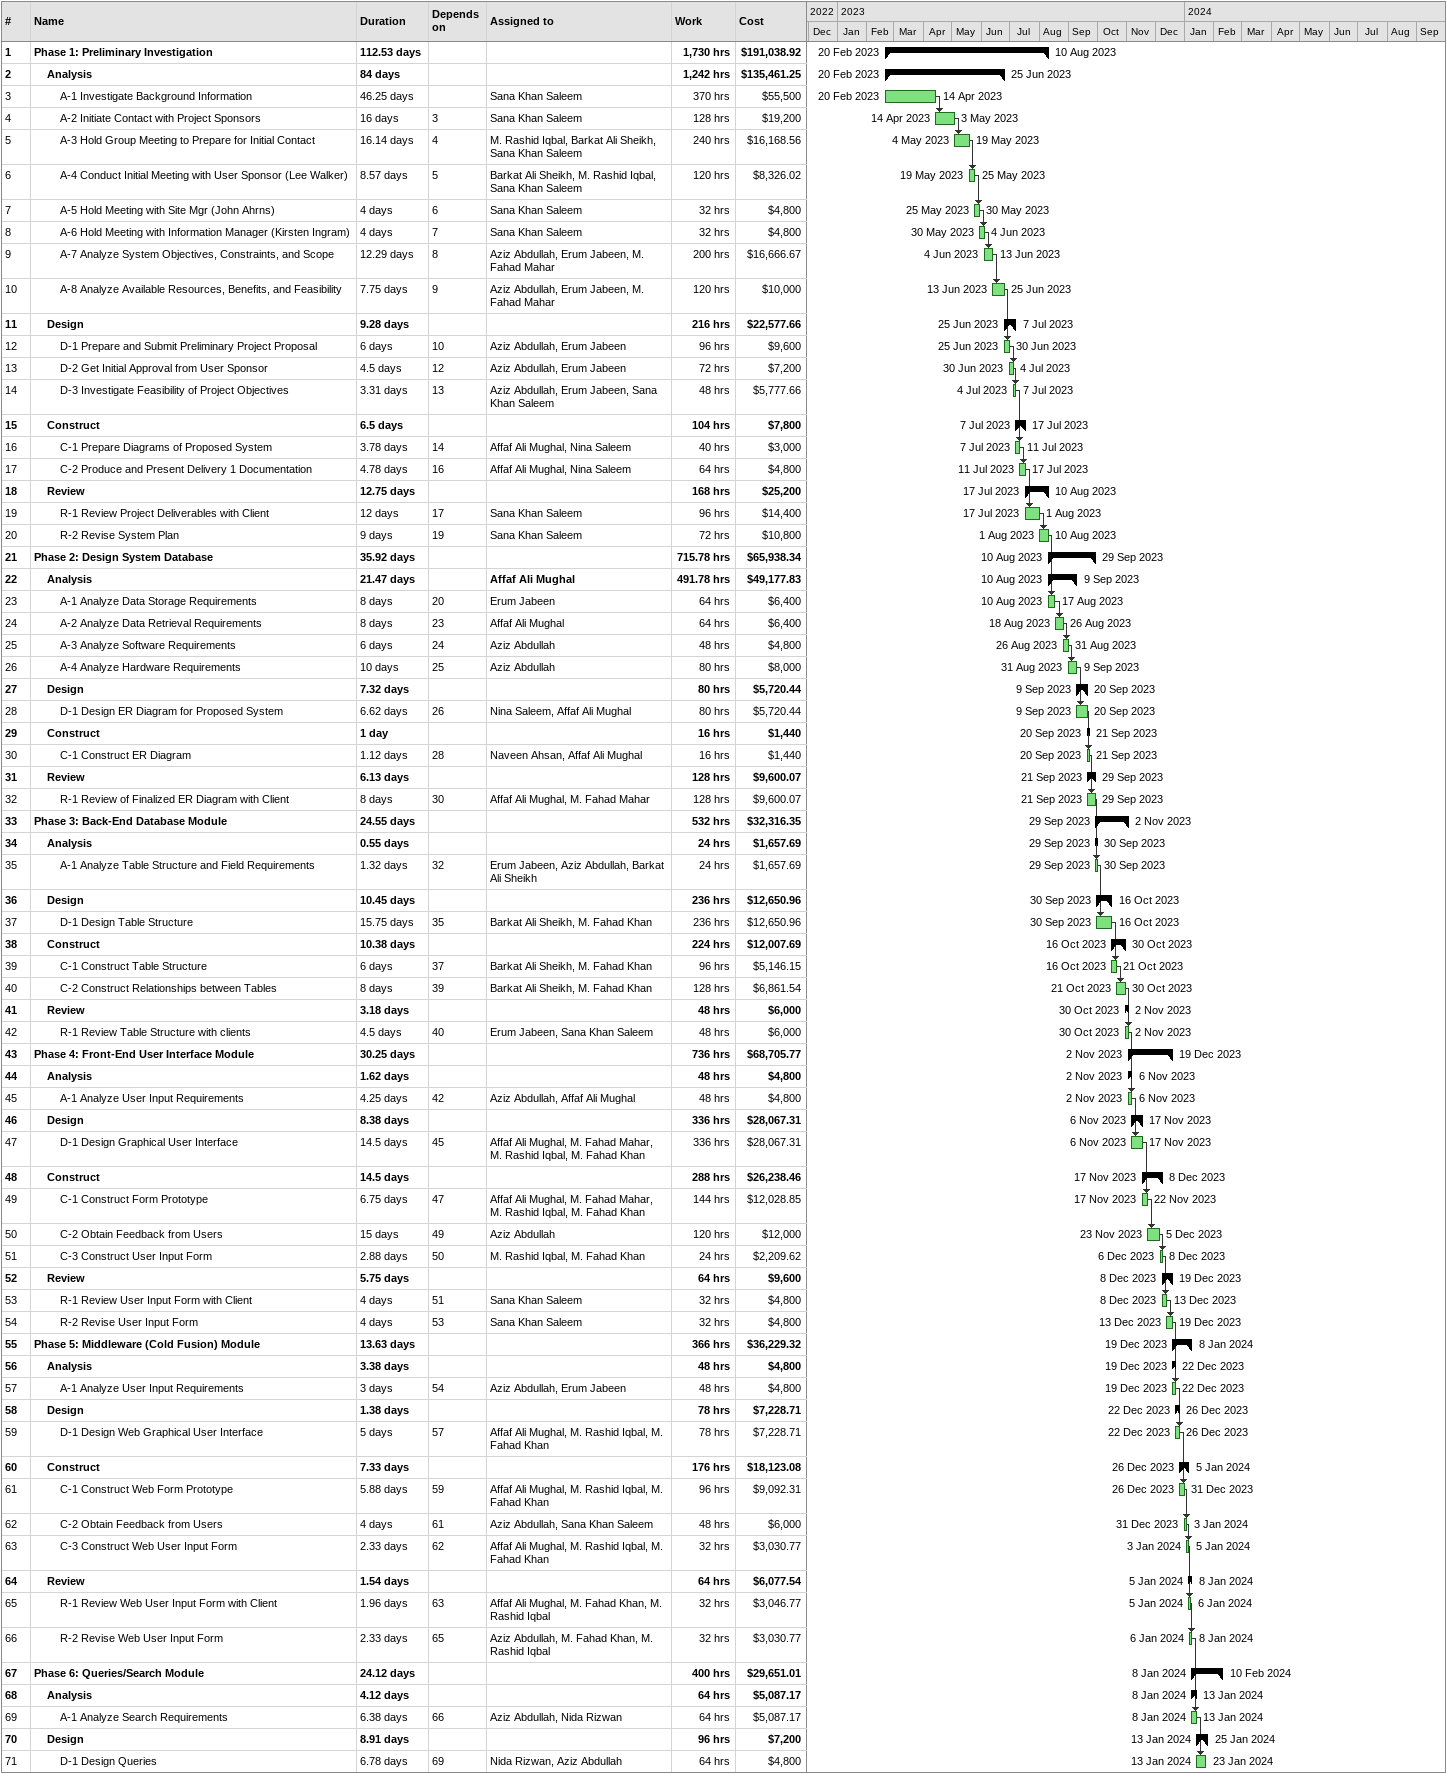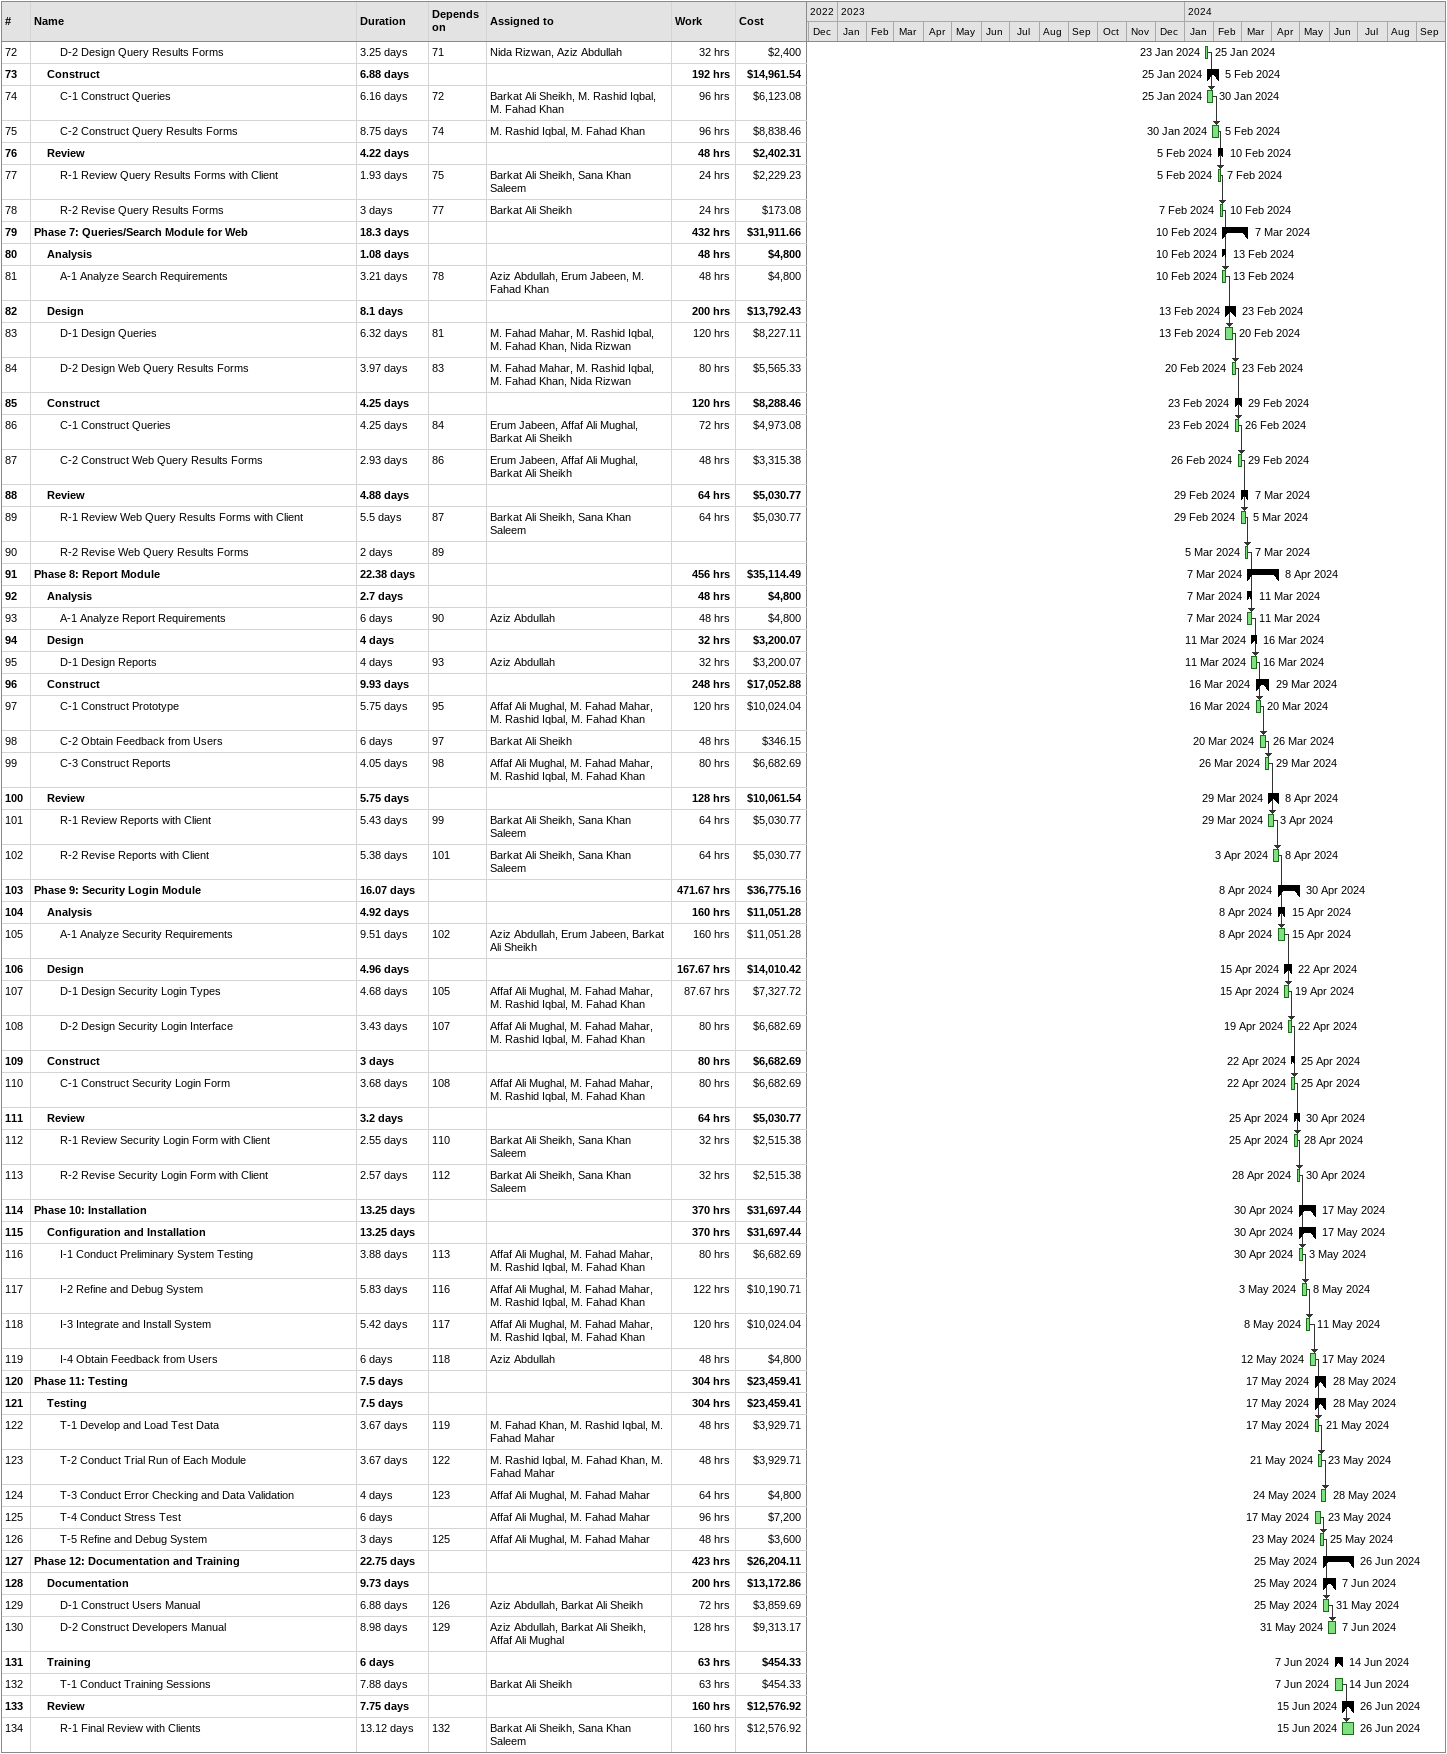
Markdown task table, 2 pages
| ID | Level | Task | Duration | Start | Finish | Predecessors | Resources | Work (h) | Cost ($) |
|---|---|---|---|---|---|---|---|---|---|
| 1 | 1 | **Phase 1: Preliminary Investigation** | 112.53d | 2023-02-20 | 2023-08-10 |  |  | 1730 | 191038.92 |
| 2 | 2 | **Analysis** | 84d | 2023-02-20 | 2023-06-25 |  |  | 1242 | 135461.25 |
| 3 | 3 | A-1 Investigate Background Information | 46.25d | 2023-02-20 | 2023-04-14 |  | Sana Khan Saleem | 370 | 55500 |
| 4 | 3 | A-2 Initiate Contact with Project Sponsors | 16d | 2023-04-14 | 2023-05-03 | 3 | Sana Khan Saleem | 128 | 19200 |
| 5 | 3 | A-3 Hold Group Meeting to Prepare for Initial Contact | 16.14d | 2023-05-04 | 2023-05-19 | 4 | M. Rashid Iqbal, Barkat Ali Sheikh, Sana Khan Saleem | 240 | 16168.56 |
| 6 | 3 | A-4 Conduct Initial Meeting with User Sponsor (Lee Walker) | 8.57d | 2023-05-19 | 2023-05-25 | 5 | Barkat Ali Sheikh, M. Rashid Iqbal, Sana Khan Saleem | 120 | 8326.02 |
| 7 | 3 | A-5 Hold Meeting with Site Mgr (John Ahrns) | 4d | 2023-05-25 | 2023-05-30 | 6 | Sana Khan Saleem | 32 | 4800 |
| 8 | 3 | A-6 Hold Meeting with Information Manager (Kirsten Ingram) | 4d | 2023-05-30 | 2023-06-04 | 7 | Sana Khan Saleem | 32 | 4800 |
| 9 | 3 | A-7 Analyze System Objectives, Constraints, and Scope | 12.29d | 2023-06-04 | 2023-06-13 | 8 | Aziz Abdullah, Erum Jabeen, M. Fahad Mahar | 200 | 16666.67 |
| 10 | 3 | A-8 Analyze Available Resources, Benefits, and Feasibility | 7.75d | 2023-06-13 | 2023-06-25 | 9 | Aziz Abdullah, Erum Jabeen, M. Fahad Mahar | 120 | 10000 |
| 11 | 2 | **Design** | 9.28d | 2023-06-25 | 2023-07-07 |  |  | 216 | 22577.66 |
| 12 | 3 | D-1 Prepare and Submit Preliminary Project Proposal | 6d | 2023-06-25 | 2023-06-30 | 10 | Aziz Abdullah, Erum Jabeen | 96 | 9600 |
| 13 | 3 | D-2 Get Initial Approval from User Sponsor | 4.5d | 2023-06-30 | 2023-07-04 | 12 | Aziz Abdullah, Erum Jabeen | 72 | 7200 |
| 14 | 3 | D-3 Investigate Feasibility of Project Objectives | 3.31d | 2023-07-04 | 2023-07-07 | 13 | Aziz Abdullah, Erum Jabeen, Sana Khan Saleem | 48 | 5777.66 |
| 15 | 2 | **Construct** | 6.5d | 2023-07-07 | 2023-07-17 |  |  | 104 | 7800 |
| 16 | 3 | C-1 Prepare Diagrams of Proposed System | 3.78d | 2023-07-07 | 2023-07-11 | 14 | Affaf Ali Mughal, Nina Saleem | 40 | 3000 |
| 17 | 3 | C-2 Produce and Present Delivery 1 Documentation | 4.78d | 2023-07-11 | 2023-07-17 | 16 | Affaf Ali Mughal, Nina Saleem | 64 | 4800 |
| 18 | 2 | **Review** | 12.75d | 2023-07-17 | 2023-08-10 |  |  | 168 | 25200 |
| 19 | 3 | R-1 Review Project Deliverables with Client | 12d | 2023-07-17 | 2023-08-01 | 17 | Sana Khan Saleem | 96 | 14400 |
| 20 | 3 | R-2 Revise System Plan | 9d | 2023-08-01 | 2023-08-10 | 19 | Sana Khan Saleem | 72 | 10800 |
| 21 | 1 | **Phase 2: Design System Database** | 35.92d | 2023-08-10 | 2023-09-29 |  |  | 715.78 | 65938.34 |
| 22 | 2 | **Analysis** | 21.47d | 2023-08-10 | 2023-09-09 |  | Affaf Ali Mughal | 491.78 | 49177.83 |
| 23 | 3 | A-1 Analyze Data Storage Requirements | 8d | 2023-08-10 | 2023-08-17 | 20 | Erum Jabeen | 64 | 6400 |
| 24 | 3 | A-2 Analyze Data Retrieval Requirements | 8d | 2023-08-18 | 2023-08-26 | 23 | Affaf Ali Mughal | 64 | 6400 |
| 25 | 3 | A-3 Analyze Software Requirements | 6d | 2023-08-26 | 2023-08-31 | 24 | Aziz Abdullah | 48 | 4800 |
| 26 | 3 | A-4 Analyze Hardware Requirements | 10d | 2023-08-31 | 2023-09-09 | 25 | Aziz Abdullah | 80 | 8000 |
| 27 | 2 | **Design** | 7.32d | 2023-09-09 | 2023-09-20 |  |  | 80 | 5720.44 |
| 28 | 3 | D-1 Design ER Diagram for Proposed System | 6.62d | 2023-09-09 | 2023-09-20 | 26 | Nina Saleem, Affaf Ali Mughal | 80 | 5720.44 |
| 29 | 2 | **Construct** | 1d | 2023-09-20 | 2023-09-21 |  |  | 16 | 1440 |
| 30 | 3 | C-1 Construct ER Diagram | 1.12d | 2023-09-20 | 2023-09-21 | 28 | Naveen Ahsan, Affaf Ali Mughal | 16 | 1440 |
| 31 | 2 | **Review** | 6.13d | 2023-09-21 | 2023-09-29 |  |  | 128 | 9600.07 |
| 32 | 3 | R-1 Review of Finalized ER Diagram with Client | 8d | 2023-09-21 | 2023-09-29 | 30 | Affaf Ali Mughal, M. Fahad Mahar | 128 | 9600.07 |
| 33 | 1 | **Phase 3: Back-End Database Module** | 24.55d | 2023-09-29 | 2023-11-02 |  |  | 532 | 32316.35 |
| 34 | 2 | **Analysis** | 0.55d | 2023-09-29 | 2023-09-30 |  |  | 24 | 1657.69 |
| 35 | 3 | A-1 Analyze Table Structure and Field Requirements | 1.32d | 2023-09-29 | 2023-09-30 | 32 | Erum Jabeen, Aziz Abdullah, Barkat Ali Sheikh | 24 | 1657.69 |
| 36 | 2 | **Design** | 10.45d | 2023-09-30 | 2023-10-16 |  |  | 236 | 12650.96 |
| 37 | 3 | D-1 Design Table Structure | 15.75d | 2023-09-30 | 2023-10-16 | 35 | Barkat Ali Sheikh, M. Fahad Khan | 236 | 12650.96 |
| 38 | 2 | **Construct** | 10.38d | 2023-10-16 | 2023-10-30 |  |  | 224 | 12007.69 |
| 39 | 3 | C-1 Construct Table Structure | 6d | 2023-10-16 | 2023-10-21 | 37 | Barkat Ali Sheikh, M. Fahad Khan | 96 | 5146.15 |
| 40 | 3 | C-2 Construct Relationships between Tables | 8d | 2023-10-21 | 2023-10-30 | 39 | Barkat Ali Sheikh, M. Fahad Khan | 128 | 6861.54 |
| 41 | 2 | **Review** | 3.18d | 2023-10-30 | 2023-11-02 |  |  | 48 | 6000 |
| 42 | 3 | R-1 Review Table Structure with clients | 4.5d | 2023-10-30 | 2023-11-02 | 40 | Erum Jabeen, Sana Khan Saleem | 48 | 6000 |
| 43 | 1 | **Phase 4: Front-End User Interface Module** | 30.25d | 2023-11-02 | 2023-12-19 |  |  | 736 | 68705.77 |
| 44 | 2 | **Analysis** | 1.62d | 2023-11-02 | 2023-11-06 |  |  | 48 | 4800 |
| 45 | 3 | A-1 Analyze User Input Requirements | 4.25d | 2023-11-02 | 2023-11-06 | 42 | Aziz Abdullah, Affaf Ali Mughal | 48 | 4800 |
| 46 | 2 | **Design** | 8.38d | 2023-11-06 | 2023-11-17 |  |  | 336 | 28067.31 |
| 47 | 3 | D-1 Design Graphical User Interface | 14.5d | 2023-11-06 | 2023-11-17 | 45 | Affaf Ali Mughal, M. Fahad Mahar, M. Rashid Iqbal, M. Fahad Khan | 336 | 28067.31 |
| 48 | 2 | **Construct** | 14.5d | 2023-11-17 | 2023-12-08 |  |  | 288 | 26238.46 |
| 49 | 3 | C-1 Construct Form Prototype | 6.75d | 2023-11-17 | 2023-11-22 | 47 | Affaf Ali Mughal, M. Fahad Mahar, M. Rashid Iqbal, M. Fahad Khan | 144 | 12028.85 |
| 50 | 3 | C-2 Obtain Feedback from Users | 15d | 2023-11-23 | 2023-12-05 | 49 | Aziz Abdullah | 120 | 12000 |
| 51 | 3 | C-3 Construct User Input Form | 2.88d | 2023-12-06 | 2023-12-08 | 50 | M. Rashid Iqbal, M. Fahad Khan | 24 | 2209.62 |
| 52 | 2 | **Review** | 5.75d | 2023-12-08 | 2023-12-19 |  |  | 64 | 9600 |
| 53 | 3 | R-1 Review User Input Form with Client | 4d | 2023-12-08 | 2023-12-13 | 51 | Sana Khan Saleem | 32 | 4800 |
| 54 | 3 | R-2 Revise User Input Form | 4d | 2023-12-13 | 2023-12-19 | 53 | Sana Khan Saleem | 32 | 4800 |
| 55 | 1 | **Phase 5: Middleware (Cold Fusion) Module** | 13.63d | 2023-12-19 | 2024-01-08 |  |  | 366 | 36229.32 |
| 56 | 2 | **Analysis** | 3.38d | 2023-12-19 | 2023-12-22 |  |  | 48 | 4800 |
| 57 | 3 | A-1 Analyze User Input Requirements | 3d | 2023-12-19 | 2023-12-22 | 54 | Aziz Abdullah, Erum Jabeen | 48 | 4800 |
| 58 | 2 | **Design** | 1.38d | 2023-12-22 | 2023-12-26 |  |  | 78 | 7228.71 |
| 59 | 3 | D-1 Design Web Graphical User Interface | 5d | 2023-12-22 | 2023-12-26 | 57 | Affaf Ali Mughal, M. Rashid Iqbal, M. Fahad Khan | 78 | 7228.71 |
| 60 | 2 | **Construct** | 7.33d | 2023-12-26 | 2024-01-05 |  |  | 176 | 18123.08 |
| 61 | 3 | C-1 Construct Web Form Prototype | 5.88d | 2023-12-26 | 2023-12-31 | 59 | Affaf Ali Mughal, M. Rashid Iqbal, M. Fahad Khan | 96 | 9092.31 |
| 62 | 3 | C-2 Obtain Feedback from Users | 4d | 2023-12-31 | 2024-01-03 | 61 | Aziz Abdullah, Sana Khan Saleem | 48 | 6000 |
| 63 | 3 | C-3 Construct Web User Input Form | 2.33d | 2024-01-03 | 2024-01-05 | 62 | Affaf Ali Mughal, M. Rashid Iqbal, M. Fahad Khan | 32 | 3030.77 |
| 64 | 2 | **Review** | 1.54d | 2024-01-05 | 2024-01-08 |  |  | 64 | 6077.54 |
| 65 | 3 | R-1 Review Web User Input Form with Client | 1.96d | 2024-01-05 | 2024-01-06 | 63 | Affaf Ali Mughal, M. Fahad Khan, M. Rashid Iqbal | 32 | 3046.77 |
| 66 | 3 | R-2 Revise Web User Input Form | 2.33d | 2024-01-06 | 2024-01-08 | 65 | Aziz Abdullah, M. Fahad Khan, M. Rashid Iqbal | 32 | 3030.77 |
| 67 | 1 | **Phase 6: Queries/Search Module** | 24.12d | 2024-01-08 | 2024-02-10 |  |  | 400 | 29651.01 |
| 68 | 2 | **Analysis** | 4.12d | 2024-01-08 | 2024-01-13 |  |  | 64 | 5087.17 |
| 69 | 3 | A-1 Analyze Search Requirements | 6.38d | 2024-01-08 | 2024-01-13 | 66 | Aziz Abdullah, Nida Rizwan | 64 | 5087.17 |
| 70 | 2 | **Design** | 8.91d | 2024-01-13 | 2024-01-25 |  |  | 96 | 7200 |
| 71 | 3 | D-1 Design Queries | 6.78d | 2024-01-13 | 2024-01-23 | 69 | Nida Rizwan, Aziz Abdullah | 64 | 4800 |
| 72 | 3 | D-2 Design Query Results Forms | 3.25d | 2024-01-23 | 2024-01-25 | 71 | Nida Rizwan, Aziz Abdullah | 32 | 2400 |
| 73 | 2 | **Construct** | 6.88d | 2024-01-25 | 2024-02-05 |  |  | 192 | 14961.54 |
| 74 | 3 | C-1 Construct Queries | 6.16d | 2024-01-25 | 2024-01-30 | 72 | Barkat Ali Sheikh, M. Rashid Iqbal, M. Fahad Khan | 96 | 6123.08 |
| 75 | 3 | C-2 Construct Query Results Forms | 8.75d | 2024-01-30 | 2024-02-05 | 74 | M. Rashid Iqbal, M. Fahad Khan | 96 | 8838.46 |
| 76 | 2 | **Review** | 4.22d | 2024-02-05 | 2024-02-10 |  |  | 48 | 2402.31 |
| 77 | 3 | R-1 Review Query Results Forms with Client | 1.93d | 2024-02-05 | 2024-02-07 | 75 | Barkat Ali Sheikh, Sana Khan Saleem | 24 | 2229.23 |
| 78 | 3 | R-2 Revise Query Results Forms | 3d | 2024-02-07 | 2024-02-10 | 77 | Barkat Ali Sheikh | 24 | 173.08 |
| 79 | 1 | **Phase 7: Queries/Search Module for Web** | 18.3d | 2024-02-10 | 2024-03-07 |  |  | 432 | 31911.66 |
| 80 | 2 | **Analysis** | 1.08d | 2024-02-10 | 2024-02-13 |  |  | 48 | 4800 |
| 81 | 3 | A-1 Analyze Search Requirements | 3.21d | 2024-02-10 | 2024-02-13 | 78 | Aziz Abdullah, Erum Jabeen, M. Fahad Khan | 48 | 4800 |
| 82 | 2 | **Design** | 8.1d | 2024-02-13 | 2024-02-23 |  |  | 200 | 13792.43 |
| 83 | 3 | D-1 Design Queries | 6.32d | 2024-02-13 | 2024-02-20 | 81 | M. Fahad Mahar, M. Rashid Iqbal, M. Fahad Khan, Nida Rizwan | 120 | 8227.11 |
| 84 | 3 | D-2 Design Web Query Results Forms | 3.97d | 2024-02-20 | 2024-02-23 | 83 | M. Fahad Mahar, M. Rashid Iqbal, M. Fahad Khan, Nida Rizwan | 80 | 5565.33 |
| 85 | 2 | **Construct** | 4.25d | 2024-02-23 | 2024-02-29 |  |  | 120 | 8288.46 |
| 86 | 3 | C-1 Construct Queries | 4.25d | 2024-02-23 | 2024-02-26 | 84 | Erum Jabeen, Affaf Ali Mughal, Barkat Ali Sheikh | 72 | 4973.08 |
| 87 | 3 | C-2 Construct Web Query Results Forms | 2.93d | 2024-02-26 | 2024-02-29 | 86 | Erum Jabeen, Affaf Ali Mughal, Barkat Ali Sheikh | 48 | 3315.38 |
| 88 | 2 | **Review** | 4.88d | 2024-02-29 | 2024-03-07 |  |  | 64 | 5030.77 |
| 89 | 3 | R-1 Review Web Query Results Forms with Client | 5.5d | 2024-02-29 | 2024-03-05 | 87 | Barkat Ali Sheikh, Sana Khan Saleem | 64 | 5030.77 |
| 90 | 3 | R-2 Revise Web Query Results Forms | 2d | 2024-03-05 | 2024-03-07 | 89 |  |  |  |
| 91 | 1 | **Phase 8: Report Module** | 22.38d | 2024-03-07 | 2024-04-08 |  |  | 456 | 35114.49 |
| 92 | 2 | **Analysis** | 2.7d | 2024-03-07 | 2024-03-11 |  |  | 48 | 4800 |
| 93 | 3 | A-1 Analyze Report Requirements | 6d | 2024-03-07 | 2024-03-11 | 90 | Aziz Abdullah | 48 | 4800 |
| 94 | 2 | **Design** | 4d | 2024-03-11 | 2024-03-16 |  |  | 32 | 3200.07 |
| 95 | 3 | D-1 Design Reports | 4d | 2024-03-11 | 2024-03-16 | 93 | Aziz Abdullah | 32 | 3200.07 |
| 96 | 2 | **Construct** | 9.93d | 2024-03-16 | 2024-03-29 |  |  | 248 | 17052.88 |
| 97 | 3 | C-1 Construct Prototype | 5.75d | 2024-03-16 | 2024-03-20 | 95 | Affaf Ali Mughal, M. Fahad Mahar, M. Rashid Iqbal, M. Fahad Khan | 120 | 10024.04 |
| 98 | 3 | C-2 Obtain Feedback from Users | 6d | 2024-03-20 | 2024-03-26 | 97 | Barkat Ali Sheikh | 48 | 346.15 |
| 99 | 3 | C-3 Construct Reports | 4.05d | 2024-03-26 | 2024-03-29 | 98 | Affaf Ali Mughal, M. Fahad Mahar, M. Rashid Iqbal, M. Fahad Khan | 80 | 6682.69 |
| 100 | 2 | **Review** | 5.75d | 2024-03-29 | 2024-04-08 |  |  | 128 | 10061.54 |
| 101 | 3 | R-1 Review Reports with Client | 5.43d | 2024-03-29 | 2024-04-03 | 99 | Barkat Ali Sheikh, Sana Khan Saleem | 64 | 5030.77 |
| 102 | 3 | R-2 Revise Reports with Client | 5.38d | 2024-04-03 | 2024-04-08 | 101 | Barkat Ali Sheikh, Sana Khan Saleem | 64 | 5030.77 |
| 103 | 1 | **Phase 9: Security Login Module** | 16.07d | 2024-04-08 | 2024-04-30 |  |  | 471.67 | 36775.16 |
| 104 | 2 | **Analysis** | 4.92d | 2024-04-08 | 2024-04-15 |  |  | 160 | 11051.28 |
| 105 | 3 | A-1 Analyze Security Requirements | 9.51d | 2024-04-08 | 2024-04-15 | 102 | Aziz Abdullah, Erum Jabeen, Barkat Ali Sheikh | 160 | 11051.28 |
| 106 | 2 | **Design** | 4.96d | 2024-04-15 | 2024-04-22 |  |  | 167.67 | 14010.42 |
| 107 | 3 | D-1 Design Security Login Types | 4.68d | 2024-04-15 | 2024-04-19 | 105 | Affaf Ali Mughal, M. Fahad Mahar, M. Rashid Iqbal, M. Fahad Khan | 87.67 | 7327.72 |
| 108 | 3 | D-2 Design Security Login Interface | 3.43d | 2024-04-19 | 2024-04-22 | 107 | Affaf Ali Mughal, M. Fahad Mahar, M. Rashid Iqbal, M. Fahad Khan | 80 | 6682.69 |
| 109 | 2 | **Construct** | 3d | 2024-04-22 | 2024-04-25 |  |  | 80 | 6682.69 |
| 110 | 3 | C-1 Construct Security Login Form | 3.68d | 2024-04-22 | 2024-04-25 | 108 | Affaf Ali Mughal, M. Fahad Mahar, M. Rashid Iqbal, M. Fahad Khan | 80 | 6682.69 |
| 111 | 2 | **Review** | 3.2d | 2024-04-25 | 2024-04-30 |  |  | 64 | 5030.77 |
| 112 | 3 | R-1 Review Security Login Form with Client | 2.55d | 2024-04-25 | 2024-04-28 | 110 | Barkat Ali Sheikh, Sana Khan Saleem | 32 | 2515.38 |
| 113 | 3 | R-2 Revise Security Login Form with Client | 2.57d | 2024-04-28 | 2024-04-30 | 112 | Barkat Ali Sheikh, Sana Khan Saleem | 32 | 2515.38 |
| 114 | 1 | **Phase 10: Installation** | 13.25d | 2024-04-30 | 2024-05-17 |  |  | 370 | 31697.44 |
| 115 | 2 | **Configuration and Installation** | 13.25d | 2024-04-30 | 2024-05-17 |  |  | 370 | 31697.44 |
| 116 | 3 | I-1 Conduct Preliminary System Testing | 3.88d | 2024-04-30 | 2024-05-03 | 113 | Affaf Ali Mughal, M. Fahad Mahar, M. Rashid Iqbal, M. Fahad Khan | 80 | 6682.69 |
| 117 | 3 | I-2 Refine and Debug System | 5.83d | 2024-05-03 | 2024-05-08 | 116 | Affaf Ali Mughal, M. Fahad Mahar, M. Rashid Iqbal, M. Fahad Khan | 122 | 10190.71 |
| 118 | 3 | I-3 Integrate and Install System | 5.42d | 2024-05-08 | 2024-05-11 | 117 | Affaf Ali Mughal, M. Fahad Mahar, M. Rashid Iqbal, M. Fahad Khan | 120 | 10024.04 |
| 119 | 3 | I-4 Obtain Feedback from Users | 6d | 2024-05-12 | 2024-05-17 | 118 | Aziz Abdullah | 48 | 4800 |
| 120 | 1 | **Phase 11: Testing** | 7.5d | 2024-05-17 | 2024-05-28 |  |  | 304 | 23459.41 |
| 121 | 2 | **Testing** | 7.5d | 2024-05-17 | 2024-05-28 |  |  | 304 | 23459.41 |
| 122 | 3 | T-1 Develop and Load Test Data | 3.67d | 2024-05-17 | 2024-05-21 | 119 | M. Fahad Khan, M. Rashid Iqbal, M. Fahad Mahar | 48 | 3929.71 |
| 123 | 3 | T-2 Conduct Trial Run of Each Module | 3.67d | 2024-05-21 | 2024-05-23 | 122 | M. Rashid Iqbal, M. Fahad Khan, M. Fahad Mahar | 48 | 3929.71 |
| 124 | 3 | T-3 Conduct Error Checking and Data Validation | 4d | 2024-05-24 | 2024-05-28 | 123 | Affaf Ali Mughal, M. Fahad Mahar | 64 | 4800 |
| 125 | 3 | T-4 Conduct Stress Test | 6d | 2024-05-17 | 2024-05-23 |  | Affaf Ali Mughal, M. Fahad Mahar | 96 | 7200 |
| 126 | 3 | T-5 Refine and Debug System | 3d | 2024-05-23 | 2024-05-25 | 125 | Affaf Ali Mughal, M. Fahad Mahar | 48 | 3600 |
| 127 | 1 | **Phase 12: Documentation and Training** | 22.75d | 2024-05-25 | 2024-06-26 |  |  | 423 | 26204.11 |
| 128 | 2 | **Documentation** | 9.73d | 2024-05-25 | 2024-06-07 |  |  | 200 | 13172.86 |
| 129 | 3 | D-1 Construct Users Manual | 6.88d | 2024-05-25 | 2024-05-31 | 126 | Aziz Abdullah, Barkat Ali Sheikh | 72 | 3859.69 |
| 130 | 3 | D-2 Construct Developers Manual | 8.98d | 2024-05-31 | 2024-06-07 | 129 | Aziz Abdullah, Barkat Ali Sheikh, Affaf Ali Mughal | 128 | 9313.17 |
| 131 | 2 | **Training** | 6d | 2024-06-07 | 2024-06-14 |  |  | 63 | 454.33 |
| 132 | 3 | T-1 Conduct Training Sessions | 7.88d | 2024-06-07 | 2024-06-14 |  | Barkat Ali Sheikh | 63 | 454.33 |
| 133 | 2 | **Review** | 7.75d | 2024-06-15 | 2024-06-26 |  |  | 160 | 12576.92 |
| 134 | 3 | R-1 Final Review with Clients | 13.12d | 2024-06-15 | 2024-06-26 | 132 | Barkat Ali Sheikh, Sana Khan Saleem | 160 | 12576.92 |
